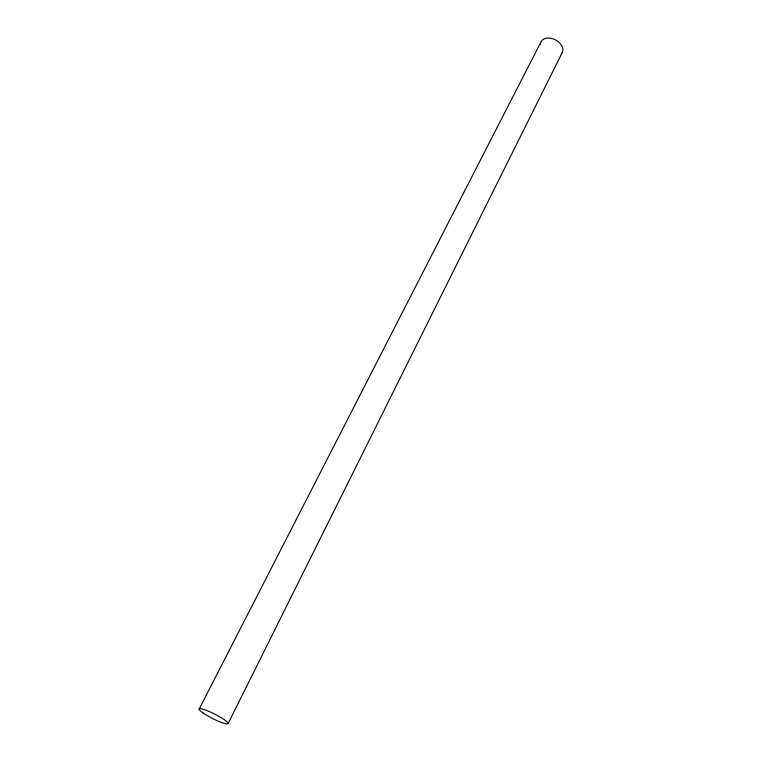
<?xml version="1.0" encoding="UTF-8"?>
<svg xmlns="http://www.w3.org/2000/svg" width="762" height="762" viewBox="0 0 762 762"><rect width="100%" height="100%" fill="white"/><g stroke="black" fill="none" stroke-linecap="round" stroke-linejoin="round"><path stroke-width="1.14" d="M228.162 723.481L562.461 52.121M199.111 709.155L540.753 42.348M540.372 44.491A11.916 8.191 26.8 0 1 554.641 39.519A11.916 8.191 26.8 0 1 561.289 53.921M203.13 713.013A16.231 2.438 26.8 0 0 227.581 723.9A16.231 2.438 26.8 0 0 210.198 711.956A16.231 2.438 26.8 0 0 203.13 713.013"/></g></svg>
